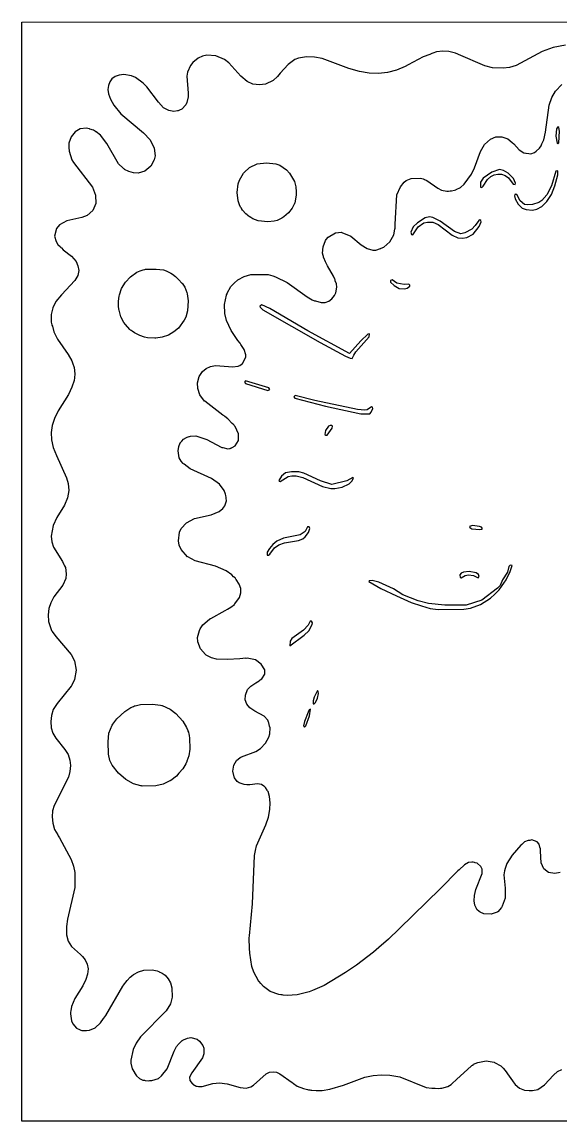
# Model space of a CAD drawing. Header units: millimetres. Extents: x 0 to 300, y 0 to 300.
# Drawn here: x 0 to 146.9, y 0 to 300 of the extents above; entities that cross this region are included whole.
import ezdxf

# ---------------------------------------------------------------- set-up
doc = ezdxf.new("R2010")
doc.units = ezdxf.units.MM
doc.layers.add('CUT', color=7, linetype='CONTINUOUS')

msp = doc.modelspace()

# ---------------------------------------------------------------- linework, layer by layer
at = {"layer": 'CUT'}
for points in [[(0, 0), (0, 299.9382), (299.8559, 299.9836), (300, 299.7807), (299.9382, 0)], [(146.0773, 266.9291), (146.3406, 266.7243), (146.604, 266.9876), (146.721, 270.1772), (146.604, 271.1428), (146.3406, 271.4062), (145.9017, 270.8502), (145.7261, 268.7726)], [(74.4276, 250.455), (73.7839, 249.1912), (72.7662, 247.9261), (71.5081, 246.8131), (70.9083, 246.4276), (69.6891, 245.8383), (68.8475, 245.5984), (67.0938, 245.4178), (64.4941, 245.7178), (63.0021, 246.2424), (62.1646, 246.8069), (62.1487, 246.8184), (61.704, 247.1392), (61.4442, 247.3265), (61.1018, 247.5735), (60.2513, 248.6102), (59.9309, 249.0786), (59.8968, 249.1285), (59.8405, 249.2107), (59.7032, 249.4115), (59.3935, 250.0634), (59.0203, 251.1553), (58.7556, 253.446), (59.0495, 255.7819), (59.4056, 256.8309), (60.4829, 258.6993), (60.7647, 259.0059), (62.0675, 260.2043), (62.1297, 260.2557), (64.2124, 261.2321), (66.7433, 261.5194), (69.2927, 261.2262), (70.4017, 260.859), (72.2563, 259.6367), (73.0734, 258.7352), (74.4099, 256.4004), (74.8042, 254.9634), (74.8587, 253.577), (74.8745, 253.1743), (74.8826, 252.9686), (74.8883, 252.8252), (74.4722, 250.5677)], [(125.9451, 255.1658), (127.1155, 257.0093), (127.9641, 257.7701), (128.9005, 258.2676), (129.9247, 258.4724), (130.9489, 258.4139), (131.9438, 258.0627), (132.8216, 257.419), (134.1384, 255.751), (134.6359, 255.634), (134.7529, 255.9559), (134.1969, 257.2434), (132.7046, 258.7065), (131.5048, 259.4673), (130.3344, 259.7014), (128.3153, 259.0284), (125.8865, 257.3312), (125.2135, 256.2777), (125.2135, 254.8732), (125.5061, 254.7854)], [(134.6651, 251.6836), (135.5137, 250.2205), (136.5964, 249.1671), (137.6206, 248.7574), (139.4056, 248.6404), (140.576, 248.9037), (141.9221, 249.6353), (143.3267, 250.9813), (144.5264, 252.8834), (145.492, 255.2828), (146.2821, 258.2383), (146.3406, 259.3502), (145.7554, 259.2332), (144.5557, 255.2828), (143.2681, 252.7663), (141.8928, 251.274), (141.1027, 250.7472), (139.347, 250.1327), (138.0302, 250.045), (137.1816, 250.1913), (136.0404, 251.1862), (135.2211, 252.7371), (134.87, 252.9419), (134.5773, 252.8834), (134.4603, 252.5322)], [(106.7492, 241.9101), (108.1831, 244.0755), (109.7047, 245.1875), (110.6703, 245.363), (112.192, 245.3045), (113.5965, 244.7485), (117.4591, 241.7638), (119.01, 241.0908), (120.239, 241.003), (121.468, 241.1786), (123.2237, 242.0857), (124.8331, 244.134), (125.3306, 245.3923), (125.3013, 245.802), (125.0379, 245.9483), (124.7161, 245.7727), (123.7504, 244.3974), (122.7848, 243.461), (120.9413, 242.4076), (119.8293, 242.1442), (118.1029, 242.8173), (114.211, 245.6264), (112.192, 246.592), (111.2556, 246.8261), (110.0851, 246.5043), (107.9782, 245.1582), (106.837, 244.0463), (106.1933, 242.6417), (106.3103, 241.9979)], [(29.6545, 230.4204), (29.6548, 230.4206), (29.6671, 230.4317), (31.4004, 231.6548), (32.2391, 232.0539), (33.0645, 232.3633), (33.5707, 232.4602), (33.6959, 232.4799), (33.7604, 232.49), (33.7685, 232.4913), (33.7854, 232.4939), (36.6797, 232.5509), (38.6639, 232.3367), (39.3234, 232.091), (40.6849, 231.4271), (41.1359, 231.1476), (41.8775, 230.5475), (42.8625, 229.6062), (43.6555, 228.7234), (43.6586, 228.7192), (43.6621, 228.7143), (43.6656, 228.7095), (43.6996, 228.6624), (44.4182, 227.5657), (44.9839, 226.1881), (45.1228, 225.7769), (45.3898, 223.9146), (45.2341, 221.1238), (44.7324, 219.4463), (44.2879, 218.5903), (42.7055, 216.4207), (41.5027, 215.3874), (40.0017, 214.5353), (38.2719, 213.9321), (36.5641, 213.6603), (36.2922, 213.6486), (34.3019, 213.8046), (33.4214, 213.9588), (32.1547, 214.3796), (30.6922, 215.1405), (30.1224, 215.5553), (29.8823, 215.7358), (29.7837, 215.8099), (29.6731, 215.8932), (29.4514, 216.0598), (28.2607, 217.3755), (27.8379, 217.9906), (27.0217, 219.5038), (26.491, 221.3195), (26.4486, 221.5125), (26.3742, 222.4927), (26.3673, 222.7935), (26.3616, 223.0443), (26.3517, 223.4806), (26.3453, 223.7585), (26.5196, 225.1726), (26.5943, 225.5098), (27.1936, 227.1991), (27.2074, 227.2293), (27.2096, 227.234), (27.211, 227.2372), (27.2118, 227.2389), (28.2488, 228.9278), (29.636, 230.4037), (29.6527, 230.4187)], [(104.322, 228.3293), (102.3382, 228.6555), (101.0268, 229.5894), (100.5815, 229.4377), (100.6069, 228.968), (101.5774, 228.0134), (103.005, 227.2494), (104.5075, 227.149), (105.1579, 227.3379), (105.897, 227.8908), (105.878, 228.1903), (105.6145, 228.3977)], [(94.43, 214.7551), (92.4694, 212.9408), (89.4554, 209.5172), (78.014, 215.7207), (67.6845, 221.8072), (65.5192, 222.7436), (64.9632, 222.4509), (65.051, 222.0998), (65.7825, 221.456), (81.3791, 212.5019), (88.3435, 208.7856), (89.6017, 208.2589), (90.1577, 208.1126), (90.5966, 209.049), (91.1819, 209.9268), (94.7518, 214.082), (94.8981, 214.8721)], [(67.6405, 199.6604), (67.3959, 200.1469), (61.0665, 202.0207), (60.7321, 201.6926), (60.9906, 201.2661), (67.1597, 199.4047)], [(95.7371, 194.8318), (95.3991, 194.9676), (94.1993, 194.1228), (93.5625, 194.004), (91.6016, 194.1797), (79.9134, 196.6752), (74.5482, 198.0642), (74.2225, 197.7009), (74.507, 197.3046), (82.8365, 195.1186), (92.5132, 193.0487), (94.9662, 193.0189), (95.375, 193.4376), (95.8234, 194.5129)], [(84.1005, 189.8824), (83.6908, 189.6776), (82.9007, 188.4778), (82.7252, 187.3951), (82.93, 187.161), (83.2812, 187.161), (84.6857, 189.0923), (84.7443, 189.619), (84.4809, 189.8239)], [(76.668, 175.6318), (82.0229, 173.2324), (84.3053, 172.6764), (85.388, 172.6471), (87.4364, 173.0275), (89.3384, 173.9639), (90.0699, 174.6077), (90.5381, 175.4563), (90.3333, 175.6611), (88.6654, 174.754), (84.5979, 173.7298), (81.4669, 174.7247), (76.9606, 176.8608), (75.556, 177.1535), (73.5662, 177.1827), (71.9568, 176.9194), (70.8741, 175.983), (70.084, 174.871), (70.2011, 174.6077), (70.5229, 174.5784), (72.6298, 175.8952), (73.6832, 176.1293), (74.883, 176.1293)], [(67.7138, 154.7388), (68.9721, 156.4945), (70.1133, 157.2846), (71.6642, 157.8113), (75.4682, 158.4551), (76.668, 158.8647), (77.341, 159.45), (78.1896, 160.6497), (78.57, 161.7324), (78.4529, 162.1421), (77.9847, 162.2006), (77.3117, 160.8838), (75.9949, 160.0352), (71.3715, 159.1281), (69.6158, 158.3088), (68.4746, 157.3724), (67.5382, 156.2897), (66.953, 155.2948), (66.9823, 154.4462), (67.3041, 154.4169)], [(124.8916, 162.3177), (123.0189, 162.5518), (122.1703, 162.2884), (122.2581, 161.9665), (122.814, 161.6739), (125.0087, 161.4398), (125.6232, 161.5568), (125.6817, 161.7909), (125.4769, 162.0836)], [(97.4732, 147.1014), (95.5712, 147.5696), (94.7811, 147.4819), (94.664, 147.3063), (97.9706, 145.375), (102.2136, 143.3559), (106.281, 141.5709), (109.1194, 140.576), (111.4604, 139.9323), (113.6258, 139.6104), (120.6487, 139.6689), (122.4922, 139.9615), (125.155, 141.015), (127.9056, 142.7414), (129.1346, 143.8241), (130.2758, 144.9946), (132.2071, 147.7159), (133.3191, 149.9984), (133.7873, 151.637), (133.3191, 151.6956), (132.9094, 151.3152), (132.5583, 149.7935), (131.183, 147.6867), (130.5685, 146.1943), (129.8662, 145.4628), (125.5061, 142.1854), (121.2924, 140.7809), (115.4108, 140.7809), (110.963, 141.2198), (108.1245, 141.9806), (103.9693, 143.59), (101.4528, 145.2287)], [(122.0825, 149.9691), (120.5316, 149.7935), (119.8878, 149.5009), (119.566, 149.062), (119.5952, 148.389), (119.8878, 148.2719), (121.0291, 148.9157), (121.9362, 149.0913), (123.3115, 148.9157), (124.5698, 148.2427), (124.8038, 148.6231), (124.599, 149.1498), (124.0138, 149.5887)], [(73.098, 129.6613), (77.0776, 132.646), (78.2774, 133.758), (79.2723, 135.543), (79.3015, 136.0112), (79.0382, 136.4208), (78.687, 136.3916), (78.1603, 135.3674), (76.9021, 133.9628), (73.7125, 131.7389), (73.1858, 130.9489)], [(80.9109, 116.669), (80.8524, 117.2543), (80.6476, 117.4884), (79.7405, 115.7034), (79.4771, 114.7085), (79.5356, 113.8891), (79.7697, 113.8599), (80.1209, 114.2695), (80.6476, 115.44)], [(38.1424, 113.4379), (38.1997, 113.4215), (38.2569, 113.4052), (38.2909, 113.3955), (40.4188, 112.4088), (41.9928, 111.2595), (43.908, 109.1388), (44.8951, 107.4112), (45.2421, 106.6326), (45.316, 106.4496), (45.3208, 106.4379), (45.3272, 106.422), (45.4374, 106.1492), (45.571, 105.5832), (45.6022, 105.4277), (45.617, 105.3537), (45.6528, 105.1754), (45.774, 104.5712), (45.8017, 101.5143), (45.5267, 99.7228), (45.0343, 98.2203), (45.0145, 98.1598), (44.9989, 98.1122), (44.9952, 98.1009), (44.776, 97.5101), (43.8761, 96.0854), (42.8689, 94.9187), (42.1715, 94.1659), (40.6141, 92.9611), (40.5158, 92.9046), (40.4702, 92.8785), (40.3931, 92.8343), (40.2094, 92.7289), (38.5794, 91.9497), (36.5102, 91.475), (32.8441, 91.4432), (32.6274, 91.4547), (32.571, 91.4577), (32.5429, 91.4592), (32.4803, 91.4625), (30.4623, 92.034), (30.453, 92.038), (28.315, 93.2405), (26.3829, 94.9372), (24.6629, 97.152), (23.9935, 98.4491), (23.611, 100.1591), (23.4944, 103.5134), (23.7297, 105.8988), (24.6338, 108.0269), (24.7723, 108.2919), (25.8764, 109.8008), (28.0721, 111.8233), (29.7383, 112.8678), (30.4108, 113.1742), (30.7401, 113.284), (30.7892, 113.3004), (30.8988, 113.337), (31.2491, 113.4538), (32.3376, 113.6895), (35.6253, 113.7475), (37.7991, 113.5358)], [(76.8728, 107.8612), (77.1654, 107.5393), (77.5166, 107.8612), (78.5407, 110.6411), (78.8041, 112.4553), (78.4237, 112.2212), (78.1018, 111.5775), (77.1654, 109.0902)]]:
    msp.add_lwpolyline(points, close=True, dxfattribs=at)
for points in [[(148.4279, 293.6131), (145.0316, 292.9984), (142.0216, 291.9537), (134.8776, 288.1325), (133.1103, 287.5844), (131.3868, 287.3489), (128.4188, 287.4955), (126.3301, 288.0582), (119.1504, 291.1265), (119.0184, 291.1871), (118.9959, 291.1925), (118.3708, 291.4596), (116.5465, 291.8884), (114.8603, 291.9992), (113.2034, 291.8043), (112.2097, 291.4438), (111.8928, 291.3629), (111.31, 291.1175), (109.552, 290.4798), (105.4586, 288.2716), (105.0867, 288.0785), (104.9788, 288.0225), (104.8035, 287.9314), (104.632, 287.8424), (102.2789, 286.8443), (99.8223, 286.189), (97.3652, 285.8864), (94.8167, 285.9752), (92.147, 286.4731), (89.1978, 287.307), (81.9294, 290.0422), (79.8749, 290.3921), (77.7065, 290.4776), (75.528, 290.1433), (74.5059, 289.7496), (72.6686, 288.4122), (70.5323, 285.9762), (69.7522, 285.1302), (68.5565, 284.0154), (66.4755, 282.9745), (64.831, 282.7845), (63.0376, 282.9668), (61.46, 283.7134), (59.7599, 285.2086), (56.4447, 288.874), (55.2814, 289.7673), (52.9159, 290.7769), (50.4766, 290.9467), (49.2888, 290.6643), (48.1238, 290.1344), (46.6208, 288.9043), (46.0054, 288.09), (45.2217, 286.28), (45.0395, 285.1999), (45.3919, 280.5575), (45.3881, 279.5869), (45.0543, 277.9997), (44.6974, 277.3263), (43.6757, 276.227), (43.0454, 275.9143), (42.8675, 275.8421), (42.6587, 275.7573), (42.6113, 275.738), (42.5045, 275.6946), (41.4315, 275.5574), (40.0579, 275.7816), (38.6411, 276.5407), (37.2673, 278.0597), (34.1278, 282.2521), (33.0834, 283.3215), (31.0284, 284.7857), (29.9207, 285.2916), (27.84, 285.648), (26.5034, 285.5067), (25.4617, 285.1241), (24.5508, 284.4377), (23.9713, 283.6628), (23.5876, 282.6631), (23.4802, 281.5495), (23.6681, 280.3328), (24.1695, 278.9314), (25.0828, 277.31), (27.0314, 274.9024), (33.1449, 269.7518), (34.9786, 267.8199), (36.0847, 265.5248), (36.3203, 263.4045), (36.1276, 262.3384), (35.2193, 260.5929), (33.5857, 259.2729), (31.7436, 258.7308), (30.4597, 258.7983), (29.1724, 259.179), (28.0363, 259.7503), (27.8939, 259.8606), (27.8909, 259.863), (27.7581, 259.9659), (27.6263, 260.068), (26.3699, 261.2789), (23.1424, 266.8521), (21.4527, 269.1066), (20.2297, 269.9681), (20.1631, 270.0291), (20.1092, 270.0529), (19.56, 270.4398), (18.5442, 270.7437), (18.4085, 270.8036), (18.3166, 270.8118), (17.6562, 271.0094), (15.9312, 270.8143), (14.5107, 270.0024), (13.3913, 268.6376), (12.8153, 266.9297), (12.8288, 265.7603), (12.8267, 265.7349), (12.8293, 265.7164), (12.8412, 264.6836), (13.5987, 262.3599), (14.0358, 261.5915), (19.2727, 254.8992), (20.0497, 252.7326), (20.162, 250.4618), (19.3394, 248.5488), (17.8357, 247.1989), (16.3172, 246.6214), (12.2483, 245.7111), (10.2077, 244.6469), (9.3892, 243.6153), (8.9071, 241.5327), (9.3062, 240.0503), (9.8202, 239.2321), (10.4881, 238.5649), (10.6358, 238.392), (10.7502, 238.3031), (11.2399, 237.8139), (13.5365, 236.0745), (14.7705, 234.5753), (15.2772, 233.3786), (15.4857, 232.1371), (15.2381, 230.8042), (14.4319, 229.3945), (10.7978, 225.5461), (9.2661, 223.6626), (8.4036, 221.995), (7.9981, 220.115), (7.9983, 218.0573), (8.192, 217.2992), (8.1949, 217.2637), (8.2899, 216.9157), (8.673, 215.4159), (9.7019, 213.4438), (12.6328, 209.266), (13.6007, 207.5058), (13.8018, 206.962), (14.2313, 205.7015), (14.4032, 203.9407), (14.3329, 202.8431), (14.2517, 202.1565), (13.6451, 200.3133), (12.6687, 198.3066), (9.9091, 193.8624), (8.8589, 191.7629), (8.2262, 189.806), (7.9712, 187.947), (8.0543, 185.9613), (8.5509, 183.8634), (9.3902, 181.6096), (12.1694, 175.5501), (12.6474, 174.0385), (12.7648, 172.1318), (12.4099, 170.0903), (11.6392, 168.0656), (9.5114, 164.7164), (8.518, 162.5321), (7.9969, 159.643), (8.1352, 158.1311), (8.5719, 156.6758), (11.0567, 152.6824), (11.4357, 151.9001), (11.5032, 151.761), (11.6022, 151.5567), (11.8473, 151.0507), (12.0618, 149.3446), (11.9449, 148.1063), (11.1457, 146.2772), (8.7282, 143.0445), (8.119, 141.9672), (8.1106, 141.9563), (8.1069, 141.9458), (7.8369, 141.4685), (7.3209, 139.8731), (7.1181, 138.1538), (7.2652, 136.3208), (8.0788, 133.9044), (8.2242, 133.688), (8.2361, 133.6535), (8.288, 133.593), (9.2171, 132.2097), (13.441, 127.3342), (14.3404, 125.6398), (14.7825, 123.1043), (14.3407, 120.4874), (13.4999, 118.7634), (13.4622, 118.7047), (13.4567, 118.6961), (13.4545, 118.6927), (13.443, 118.6748), (9.6017, 113.9507), (8.5499, 112.2827), (8.0235, 110.7288), (7.8493, 109.0153), (7.9951, 107.3583), (8.4541, 105.8808), (9.2549, 104.4864), (11.7235, 101.4382), (12.5868, 100.0136), (13.0824, 98.5089), (13.2315, 97.0029), (13.1104, 95.4055), (12.7145, 93.8696), (8.7491, 86.1509), (8.376, 84.6396), (8.2593, 83.0115), (8.4083, 81.2723), (8.9212, 79.603), (9.7521, 78.0977), (9.8948, 77.8035), (10.2039, 77.2793), (13.4409, 71.4153), (14.0663, 69.5786), (14.4065, 67.8225), (14.4301, 65.7945), (14.435, 65.3764), (14.4411, 64.8519), (14.4462, 64.4139), (14.3986, 63.776), (12.4095, 55.0888), (12.1497, 53.0566), (12.1629, 52.169), (12.1503, 51.9623), (12.1686, 51.7857), (12.1832, 50.8003), (12.6326, 49.0702), (13.5457, 47.6257), (16.0149, 45.4117), (16.5029, 44.9013), (17.2093, 44.0058), (17.7897, 42.81), (18.0306, 41.5147), (17.9102, 40.1079), (17.4221, 38.5866), (16.6486, 36.9274), (14.4606, 33.4255), (13.5138, 31.2387), (13.3524, 30.0652), (13.2637, 29.7133), (13.28, 29.5382), (13.2354, 29.2139), (13.5086, 27.345), (13.8525, 26.5316), (14.878, 25.3672), (15.7428, 24.9847), (16.043, 24.84), (16.0822, 24.8347), (16.3148, 24.7318), (16.7858, 24.738), (17.1733, 24.6848), (17.5921, 24.7486), (18.4007, 24.7591), (19.9546, 25.4366), (21.4244, 26.8156), (22.29, 27.9594), (22.3549, 28.0295), (22.3932, 28.0958), (22.9396, 28.8178), (27.5389, 36.8007), (27.6362, 36.9409), (27.6722, 36.9928), (27.6833, 37.0088), (27.7072, 37.0431), (28.7322, 38.3847), (29.537, 39.238), (30.3625, 39.9069), (30.48, 39.9849), (31.7874, 40.704), (33.2854, 41.1484), (35.5149, 41.2645), (36.8728, 40.9935), (37.3206, 40.8141), (37.3316, 40.8091), (37.3568, 40.7976), (37.4968, 40.734), (38.2462, 40.3937), (39.1136, 39.7824), (39.9125, 38.8328), (40.518, 37.7123), (40.9107, 36.3832), (41.001, 33.8348), (40.517, 31.9901), (39.3621, 30.1188), (32.3852, 23.0193), (31.2071, 21.2688), (30.3908, 19.5171), (29.7367, 16.6437), (29.7424, 15.759), (30.0938, 14.2171), (30.6792, 13.2469), (30.7079, 13.1955), (30.7137, 13.1897), (31.2526, 12.2966), (32.043, 11.5914), (33.0365, 11.1497), (33.432, 11.128), (33.6446, 11.0232), (34.6063, 10.9544), (34.9354, 11.0454), (35.4495, 11.0171), (37.2506, 11.6347), (38.1338, 12.3022), (39.5961, 14.2013), (41.5331, 19.038), (42.2122, 20.3137), (42.3401, 20.489), (42.4374, 20.6223), (42.4435, 20.6308), (42.5538, 20.7819), (43.7357, 21.9334), (43.8141, 21.9816), (43.8504, 22.004), (43.9045, 22.0373), (44.0745, 22.142), (45.193, 22.6408), (46.1077, 22.8016), (47.795, 22.3228), (48.4822, 21.8403), (49.3666, 20.6293), (49.6317, 19.8756), (49.6308, 18.311), (49.2705, 17.2212), (46.333, 13.1561), (45.7708, 11.9682), (45.8583, 11.0949), (46.481, 10.2393), (46.6352, 10.1323), (46.6676, 10.0855), (47.1177, 9.7974), (47.2359, 9.7154), (47.2551, 9.7095), (47.5285, 9.5346), (47.8677, 9.5213), (48.1678, 9.4291), (49.2217, 9.4334), (52.117, 10.2694), (53.9332, 10.4219), (55.9754, 10.1242), (59.5826, 9.1288), (61.2164, 8.9705), (62.4879, 9.3612), (63.1854, 9.8174), (66.7, 12.8814), (67.6131, 13.3078), (68.5443, 13.4662), (69.4804, 13.3086), (70.419, 12.8849), (73.7989, 10.4731), (73.9993, 10.3144), (74.1317, 10.2357), (75.1422, 9.5146), (76.8282, 8.8404), (77.9262, 8.6147), (78.215, 8.5228), (78.5615, 8.4841), (78.8185, 8.4312), (79.1046, 8.4234), (80.3125, 8.2885), (80.9041, 8.3743), (81.962, 8.3454), (84.0426, 8.6609), (87.7607, 9.7921), (93.5879, 11.9389), (95.9139, 12.4396), (98.1866, 12.6178), (100.4624, 12.5281), (103.1416, 12.0272), (110.3363, 9.1831), (111.9251, 8.9305), (112.835, 8.9394), (113.7796, 8.873), (114.2636, 8.9532), (114.5914, 8.9564), (116.2771, 9.4533), (117.1504, 9.9892), (117.2642, 10.0927), (117.4385, 10.1977), (118.6516, 11.3544), (122.7167, 15.051), (122.8422, 15.1448), (122.9749, 15.244), (123.263, 15.4593), (123.2842, 15.4752), (124.4385, 16.0086), (126.7549, 16.3927), (128.9592, 16.0214), (128.9675, 16.0174), (128.9693, 16.0165), (128.9751, 16.0136), (128.9884, 16.0071), (130.6997, 15.033), (130.7937, 14.948), (130.906, 14.8465), (131.0123, 14.7504), (131.3809, 14.4173), (131.9573, 13.7736), (133.0376, 12.2651), (133.913, 10.9652), (134.1313, 10.7378), (134.6839, 9.9661), (135.8357, 9.0045), (137.1798, 8.4233), (138.4805, 8.3421), (138.5888, 8.3205), (138.7079, 8.3279), (139.3812, 8.2859), (140.821, 8.6409), (142.6755, 9.8903), (145.0844, 12.5605), (146.2322, 13.4744), (147.4013, 14.0943)], [(146.9534, 67.8159), (145.4941, 67.5346), (143.7191, 67.8404), (142.4862, 68.8175), (141.7757, 70.5089), (141.5475, 73.635), (141.5631, 74.2653), (141.4255, 74.7529), (141.2188, 75.543), (140.6479, 76.2265), (139.2248, 76.7183), (138.6469, 76.5737), (138.1891, 76.5478), (137.1958, 76.1699), (136.447, 75.512), (136.1989, 75.3308), (133.8464, 72.5735), (132.4173, 70.2655), (132.1224, 69.4296), (131.936, 68.9466), (131.9289, 68.881), (131.7203, 68.2898), (131.5975, 67.2124), (131.9216, 63.5537), (131.9449, 62.9408), (131.9547, 62.6832), (131.9617, 62.4984), (131.964, 62.4381), (131.9161, 60.8018), (131.0914, 58.6099), (130.9109, 58.2595), (129.894, 57.1349), (129.8667, 57.1135), (129.8557, 57.1049), (129.819, 57.0763), (129.6917, 56.9768), (128.1066, 56.4449), (126.1361, 56.5603), (125.1076, 57.0068), (124.8056, 57.2292), (124.2233, 57.7686), (124.1321, 57.9032), (124.1196, 57.9217), (124.0991, 57.9519), (124.0893, 57.9664), (123.6298, 58.8805), (123.4246, 60.0946), (123.5141, 61.5414), (123.9022, 63.1546), (125.6778, 67.546), (125.6606, 68.7137), (125.3151, 69.4885), (124.2528, 70.3967), (123.6912, 70.5131), (123.5846, 70.5804), (123.2205, 70.6106), (122.8425, 70.6889), (121.9538, 70.5361), (120.8612, 69.9666), (119.3276, 68.525), (119.3231, 68.5206), (119.0158, 68.2708), (114.2371, 63.5023), (103.0184, 52.4329), (100.0508, 49.6719), (97.4458, 47.3642), (95.9304, 46.0679), (91.3549, 42.5483), (88.295, 40.5028), (82.4634, 37.0331), (79.3135, 35.6012), (78.4171, 35.2638), (75.1099, 34.4442), (72.4129, 34.2562), (71.341, 34.3712), (71.0739, 34.3998), (70.6734, 34.4428), (70.1591, 34.4979), (67.7992, 35.3531), (65.9381, 36.7359), (65.2474, 37.5015), (64.742, 38.0616), (64.6122, 38.2056), (64.5486, 38.2761), (63.2861, 40.6341), (62.7764, 42.2124), (62.1696, 45.8196), (62.0838, 47.1993), (62.064, 49.8474), (62.0644, 49.8564), (62.0669, 49.9117), (62.0701, 49.983), (62.0966, 50.569), (62.9108, 59.3063), (63.4689, 72.4606), (63.7503, 73.8545), (64.0524, 75.0774), (66.6006, 80.8176), (67.2699, 82.9617), (67.6759, 85.009), (67.7938, 86.8687), (67.594, 88.5924), (67.175, 89.9601), (67.0539, 90.144), (67.0495, 90.1661), (66.9545, 90.2951), (66.4843, 91.0094), (66.3563, 91.1076), (66.2183, 91.2952), (66.0276, 91.3601), (65.4283, 91.8204), (64.3151, 92.0256), (62.2132, 91.7392), (61.4347, 91.7336), (60.642, 91.8593), (59.3109, 92.3231), (58.7875, 92.7013), (58.0665, 93.6288), (57.9162, 93.9535), (57.5846, 95.4808), (57.8299, 97.16), (58.539, 98.3948), (59.6065, 99.1901), (59.8108, 99.3423), (59.8393, 99.3636), (59.8594, 99.3785), (59.9536, 99.4456), (63.8554, 100.8721), (65.1418, 101.638), (66.5022, 103.1162), (67.3766, 104.7665), (67.6289, 105.6511), (67.7368, 107.3463), (67.603, 107.7926), (67.4069, 108.6437), (67.2675, 108.9115), (67.1062, 109.4494), (66.1639, 110.5129), (63.5877, 111.8422), (62.2008, 112.785), (61.3613, 113.75), (60.9784, 114.9434), (60.9854, 116.2251), (61.6025, 117.7844), (62.4776, 118.6881), (63.8474, 119.6233), (64.7255, 120.1493), (65.0099, 120.417), (65.4829, 120.74), (66.2846, 121.9895), (66.2646, 123.1965), (65.3433, 124.6831), (63.7305, 125.9089), (61.4593, 126.2906), (61.2273, 126.2766), (61.1378, 126.2913), (59.4792, 126.1707), (56.1567, 125.9694), (53.1181, 126.0636), (51.7295, 126.4014), (50.3158, 127.1484), (50.2179, 127.2235), (50.2019, 127.2359), (50.1753, 127.2562), (50.0847, 127.3259), (48.7343, 128.8573), (48.0303, 130.8127), (48.0258, 130.8581), (48.0246, 130.8712), (48.0242, 130.8747), (48.0194, 130.9241), (47.958, 131.9557), (48.4533, 133.8991), (48.6622, 134.3252), (49.2082, 135.2049), (49.4162, 135.456), (51.2039, 137.0255), (51.275, 137.0647), (51.336, 137.0983), (51.4149, 137.1418), (51.5172, 137.1982), (55.4813, 139.3041), (56.1196, 139.736), (56.991, 140.2165), (58.0078, 141.0137), (58.0505, 141.0427), (58.0581, 141.0532), (58.0641, 141.0579), (58.1543, 141.1866), (59.3955, 142.9079), (59.7482, 144.1572), (59.7507, 145.3634), (59.3189, 146.5633), (58.5037, 147.7657), (58.3753, 147.9056), (58.16, 148.2184), (57.7564, 148.5804), (57.2588, 149.123), (55.7698, 150.2184), (52.8602, 151.49), (47.2624, 152.9083), (45.2478, 153.971), (45.2304, 153.9857), (45.2302, 153.9858), (45.2291, 153.9868), (45.2267, 153.9888), (43.4702, 155.9961), (42.9578, 157.1524), (42.7498, 158.343), (43.0348, 160.7165), (43.4953, 161.7157), (44.8791, 163.3028), (47.0594, 164.4226), (51.6959, 165.4803), (53.8226, 166.374), (54.8586, 167.2031), (55.4097, 167.943), (55.7993, 169.3092), (55.7156, 169.9743), (55.7382, 170.1516), (55.6241, 170.7007), (55.5775, 171.0713), (55.2316, 172.0571), (53.8845, 173.7979), (51.7282, 175.3724), (45.915, 178.0512), (44.2669, 179.2795), (44.1316, 179.3804), (43.9536, 179.513), (43.9374, 179.5251), (43.4183, 180.1421), (42.9569, 181.0348), (42.6627, 182.8859), (42.8092, 184.1501), (43.1933, 185.0703), (43.3493, 185.2433), (43.4111, 185.3119), (43.6674, 185.5963), (44.138, 186.1185), (44.4567, 186.303), (44.4633, 186.3066), (44.4815, 186.3164), (44.5636, 186.3605), (45.1039, 186.6509), (45.414, 186.7577), (45.6831, 186.8276), (45.7323, 186.8404), (45.7618, 186.8481), (46.0203, 186.9153), (47.4273, 187.0181), (50.4675, 185.9811), (54.3597, 183.9052), (54.5986, 183.8544), (54.6404, 183.8312), (54.7966, 183.8123), (56.2002, 183.5138), (56.6748, 183.5844), (56.8021, 183.569), (56.9421, 183.6242), (57.0225, 183.6361), (57.1594, 183.7099), (57.3127, 183.7703), (57.3734, 183.8251), (58.2398, 184.2917), (59.0905, 185.7759), (59.1316, 187.5699), (58.1861, 189.5525), (57.9223, 189.8346), (57.8435, 189.9802), (57.391, 190.4028), (56.2349, 191.6391), (55.3515, 192.3076), (55.1964, 192.4525), (54.8754, 192.6679), (49.8841, 196.4447), (49.8344, 196.5081), (48.5855, 198.1751), (47.9862, 199.9435), (47.9613, 201.5131), (48.3951, 203.1857), (49.3003, 204.5382), (50.2971, 205.3746), (51.4697, 205.9423), (52.8787, 206.1864), (57.5455, 205.8942), (58.9502, 206.0403), (59.0804, 206.0347), (59.1497, 206.1038), (59.5031, 206.2239), (60.2199, 206.797), (61.0814, 208.4513), (61.1148, 209.1667), (60.6641, 210.5892), (59.7357, 211.9345), (59.5318, 212.2819), (58.9734, 213.0392), (57.1169, 215.7295), (55.8053, 218.5086), (55.3898, 220.4199), (55.3018, 222.848), (55.8176, 225.4171), (55.8801, 225.5504), (55.9803, 225.764), (56.0213, 225.8515), (56.0542, 225.9217), (57.0586, 227.7392), (57.9217, 228.697), (58.9617, 229.5578), (60.6362, 230.5147), (62.502, 231.0297), (67.2151, 231.0299), (68.4662, 230.7135), (69.2398, 230.4378), (72.436, 228.8396), (77.8211, 224.9197), (79.2171, 224.1053), (79.9038, 223.9081), (79.9635, 223.877), (80.1038, 223.8506), (81.6864, 223.3961), (82.7542, 223.4497), (83.755, 223.7932), (84.6107, 224.4052), (85.3495, 225.2965), (85.7298, 226.0265), (85.9658, 227.566), (85.845, 228.5267), (85.5509, 229.3421), (85.5073, 229.5604), (85.4011, 229.7576), (85.0885, 230.6242), (83.4238, 233.4278), (82.8425, 234.5069), (82.3928, 235.6149), (82.3576, 235.7208), (82.2943, 235.9115), (82.2772, 235.9631), (82.1936, 236.2146), (82.0765, 236.9147), (82.1997, 238.6522), (82.862, 240.3794), (83.0307, 240.6296), (83.5655, 241.2884), (85.6236, 242.4235), (87.2096, 242.5751), (87.3055, 242.5655), (87.3153, 242.5645), (87.3164, 242.5644), (87.3535, 242.5606), (89.7544, 241.4946), (92.6148, 239.1669), (94.2827, 238.1118), (95.7792, 237.7093), (96.5993, 237.7312), (97.8696, 238.1685), (97.9976, 238.198), (98.0604, 238.2341), (98.7624, 238.4758), (100.4555, 239.9474), (101.551, 241.878), (101.8302, 243.4364), (101.8482, 243.7409), (101.8879, 243.9359), (101.9094, 244.7794), (102.3844, 252.8406), (103.3131, 255.025), (104.3458, 256.2153), (104.9335, 256.6726), (106.2897, 257.242), (108.808, 257.391), (109.5551, 257.14), (109.7447, 257.0529), (109.7898, 257.0322), (109.9155, 256.9745), (110.5184, 256.6975), (113.5215, 254.59), (114.539, 254.0687), (116.0298, 253.8263), (116.1516, 253.8319), (116.4376, 253.769), (116.9119, 253.8664), (117.3085, 253.8845), (118.1075, 254.112), (118.4348, 254.1792), (118.5279, 254.2317), (118.5596, 254.2407), (119.6805, 254.8446), (120.7628, 255.755), (122.7052, 258.4076), (123.563, 260.2093), (125.1732, 264.6255), (126.294, 266.5436), (127.9197, 268.0288), (129.335, 268.5927), (131.0053, 268.6584), (132.6636, 268.1049), (133.865, 267.0924), (134.2403, 266.753), (134.2761, 266.7207), (134.3057, 266.694), (134.3172, 266.6836), (135.7285, 265.1118), (137.0545, 264.2588), (137.5536, 264.1903), (137.6295, 264.1467), (138.3678, 264.0786), (138.8833, 264.0078), (139.9327, 264.3374), (140.3597, 264.7472), (141.2678, 265.5181), (141.7179, 266.1543), (141.9403, 266.7483), (142.5069, 267.8558), (142.9714, 269.9367), (143.9736, 277.2578), (144.6495, 279.3453), (145.6941, 281.1148), (147.3891, 282.9054)]]:
    msp.add_lwpolyline(points, dxfattribs=at)

doc.saveas('drawing.dxf')
